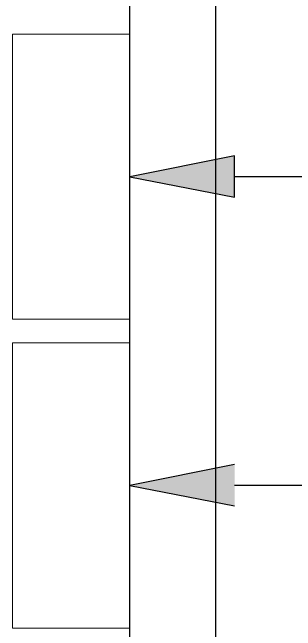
# Model space of a CAD drawing. Header units: inches. Extents: x -217 to 2701, y -906 to 3312.
# Drawn here: x 1625.84 to 1645.54, y 743.76 to 786.82 of the extents above; entities that cross this region are included whole.
import ezdxf

# ---------------------------------------------------------------- set-up
doc = ezdxf.new("R2010")
doc.units = ezdxf.units.IN
doc.header["$MEASUREMENT"] = 0
for name, color, linetype in [('EL - TEXT', 8, 'CONTINUOUS'), ('MAA-CABLE TRAY', 8, 'CONTINUOUS'), ('WALL', 7, 'CONTINUOUS')]:
    doc.layers.add(name, color=color, linetype=linetype)

msp = doc.modelspace()

# ---------------------------------------------------------------- hatches: boundary and pattern name
at = {"layer": 'EL - TEXT'}
for points in [[(1634, 775.375), (1641.295, 776.835), (1641.301, 773.945)], [(1634, 753.875), (1641.295, 755.335), (1641.301, 752.445)]]:
    msp.add_hatch(color=256, dxfattribs=at).paths.add_polyline_path(points)

# ---------------------------------------------------------------- linework, layer by layer
for p, q in [((1641.295, 776.835), (1634, 775.375)), ((1641.301, 773.945), (1641.295, 776.835)), ((1634, 775.375), (1641.301, 773.945)), ((1641.298, 775.39), (1677.445, 775.39)), ((1641.295, 755.335), (1634, 753.875)), ((1634, 753.875), (1641.301, 752.445)), ((1641.298, 753.89), (1755.445, 753.89))]:
    msp.add_line(p, q, dxfattribs=at)
at = {"layer": 'MAA-CABLE TRAY', "lineweight": 0}
for points in [[(1625.84, 785.303), (1634, 785.303), (1634, 765.447), (1625.84, 765.447)], [(1625.84, 763.803), (1634, 763.803), (1634, 743.947), (1625.84, 743.947)]]:
    msp.add_lwpolyline(points, close=True, dxfattribs=at)
at = {"layer": 'WALL', "linetype": 'Continuous'}
for p, q in [((1634, 681), (1634, 971)), ((1640, 681), (1640, 971))]:
    msp.add_line(p, q, dxfattribs=at)

doc.saveas('drawing.dxf')
